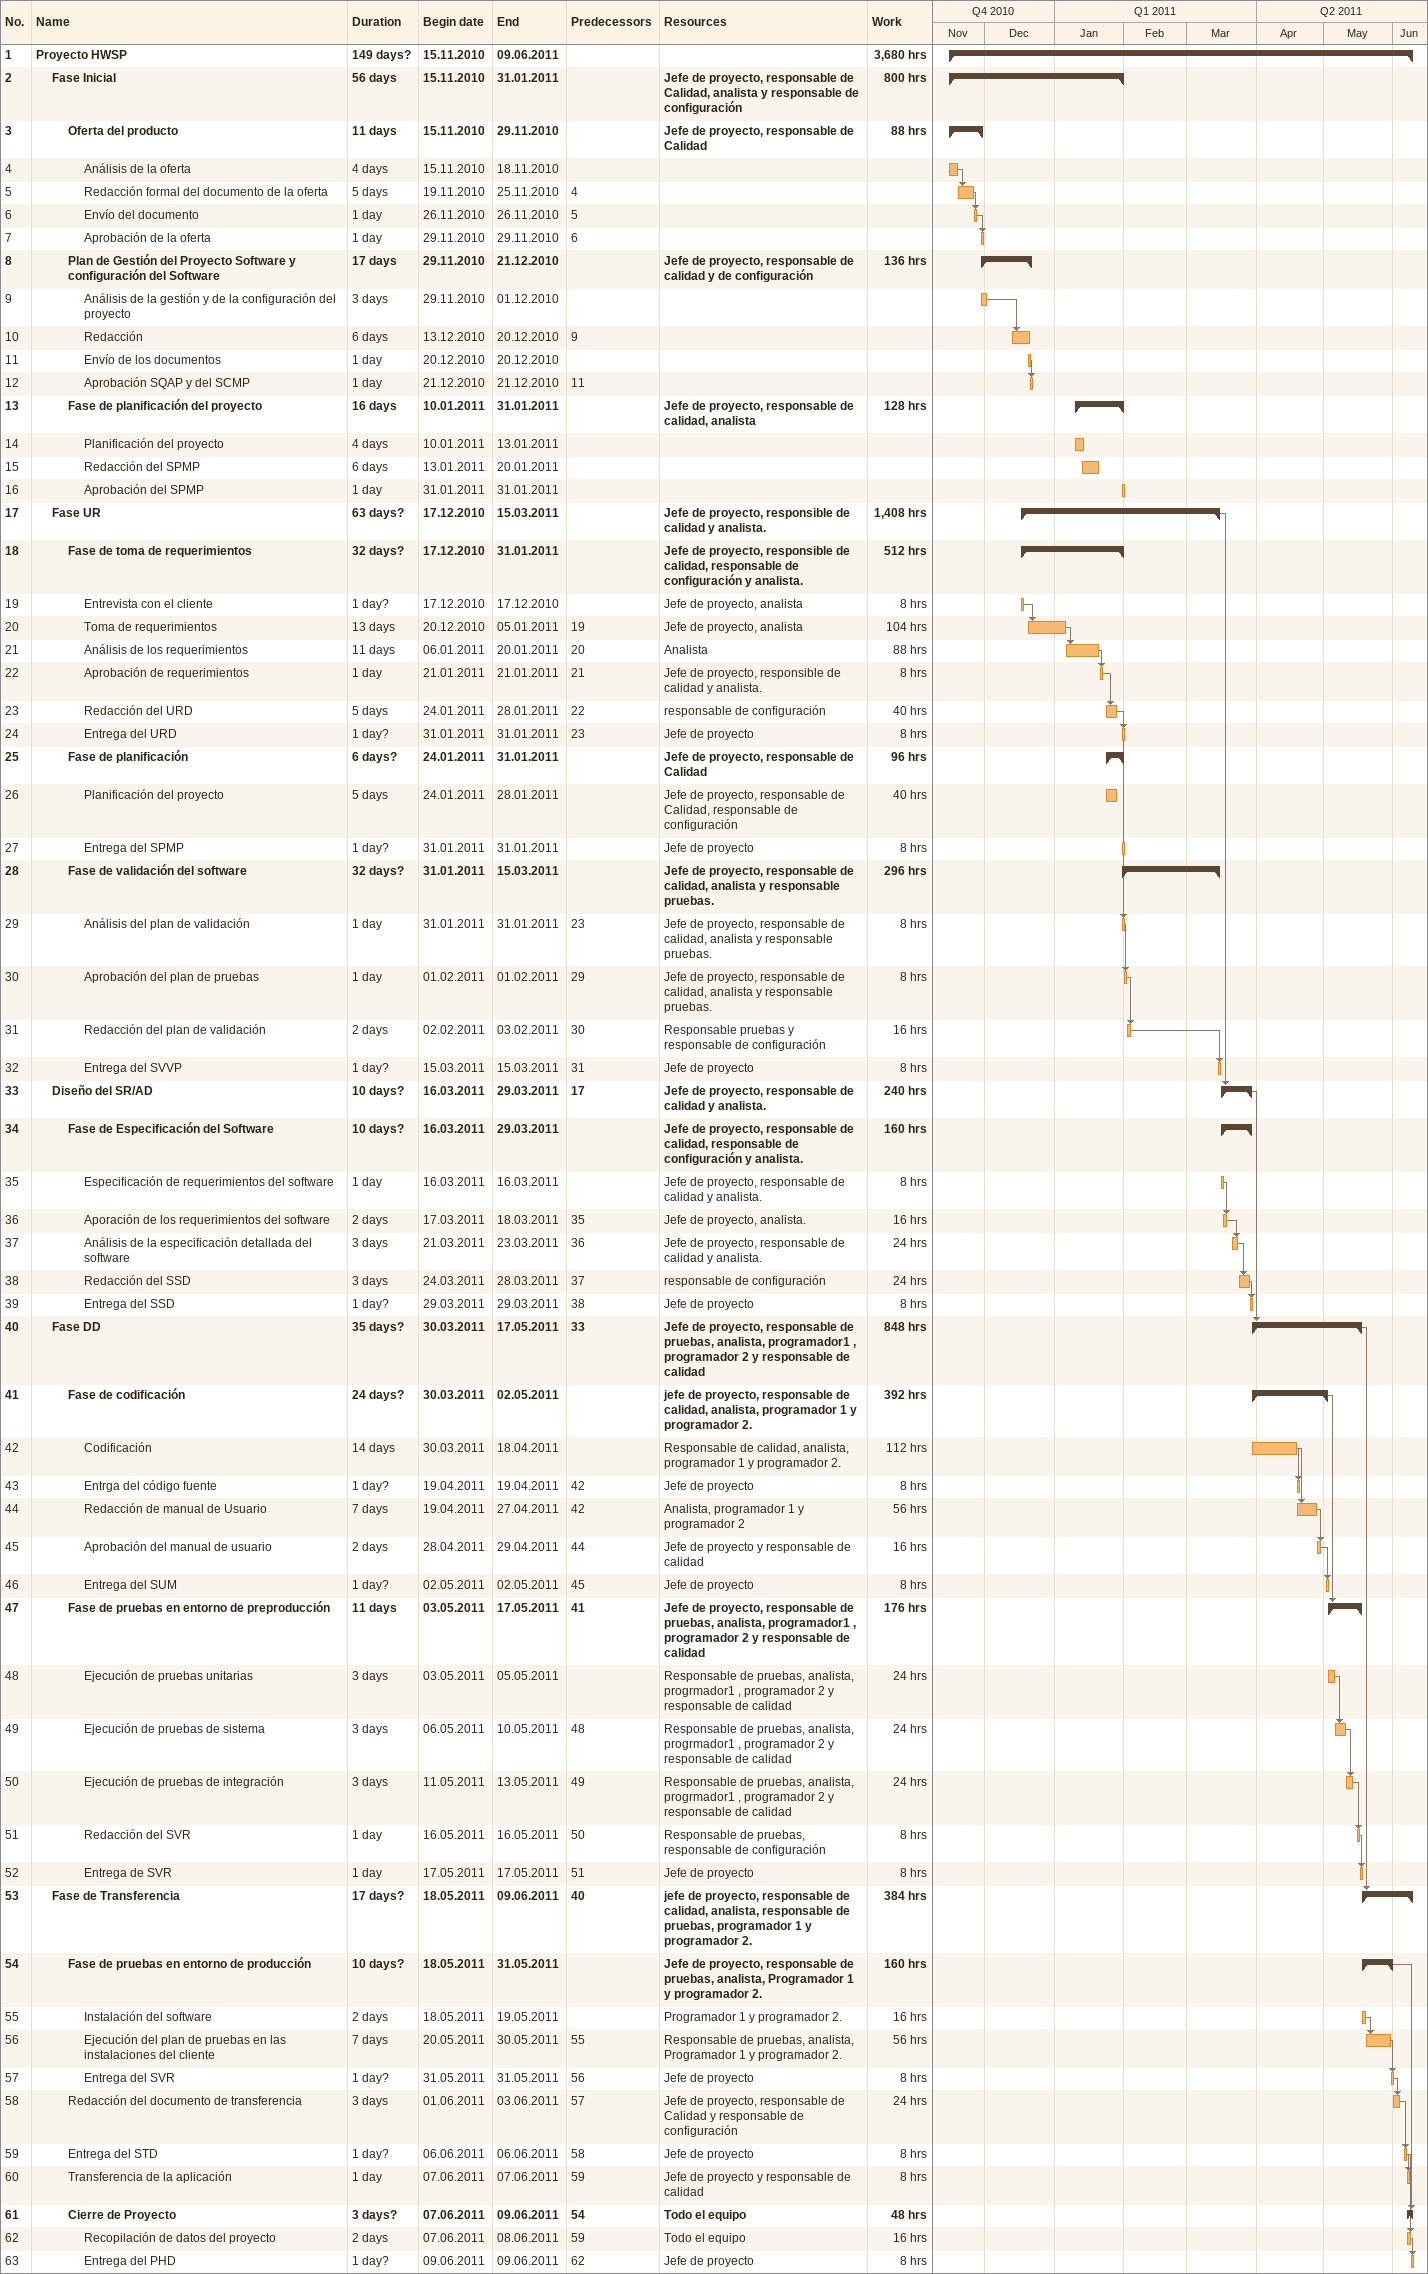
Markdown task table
| ID | Level | Task | Duration | Start | Finish | Predecessors | Resources | Work (h) |
|---|---|---|---|---|---|---|---|---|
| 1 | 1 | **Proyecto HWSP** | 149d? | 2010-11-15 | 2011-06-09 |  |  | 3680 |
| 2 | 2 | **Fase Inicial** | 56d | 2010-11-15 | 2011-01-31 |  | Jefe de proyecto, responsable de Calidad, analista y responsable de configuración | 800 |
| 3 | 3 | **Oferta del producto** | 11d | 2010-11-15 | 2010-11-29 |  | Jefe de proyecto, responsable de Calidad | 88 |
| 4 | 4 | Análisis de la oferta | 4d | 2010-11-15 | 2010-11-18 |  |  |  |
| 5 | 4 | Redacción formal del documento de la oferta | 5d | 2010-11-19 | 2010-11-25 | 4 |  |  |
| 6 | 4 | Envío del documento | 1d | 2010-11-26 | 2010-11-26 | 5 |  |  |
| 7 | 4 | Aprobación de la oferta | 1d | 2010-11-29 | 2010-11-29 | 6 |  |  |
| 8 | 3 | **Plan de Gestión del Proyecto Software y configuración del Software** | 17d | 2010-11-29 | 2010-12-21 |  | Jefe de proyecto, responsable de calidad y de configuración | 136 |
| 9 | 4 | Análisis de la gestión y de la configuración del proyecto | 3d | 2010-11-29 | 2010-12-01 |  |  |  |
| 10 | 4 | Redacción | 6d | 2010-12-13 | 2010-12-20 | 9 |  |  |
| 11 | 4 | Envío de los documentos | 1d | 2010-12-20 | 2010-12-20 |  |  |  |
| 12 | 4 | Aprobación SQAP y del SCMP | 1d | 2010-12-21 | 2010-12-21 | 11 |  |  |
| 13 | 3 | **Fase de planificación del proyecto** | 16d | 2011-01-10 | 2011-01-31 |  | Jefe de proyecto, responsable de calidad, analista | 128 |
| 14 | 4 | Planificación del proyecto | 4d | 2011-01-10 | 2011-01-13 |  |  |  |
| 15 | 4 | Redacción del SPMP | 6d | 2011-01-13 | 2011-01-20 |  |  |  |
| 16 | 4 | Aprobación del SPMP | 1d | 2011-01-31 | 2011-01-31 |  |  |  |
| 17 | 2 | **Fase UR** | 63d? | 2010-12-17 | 2011-03-15 |  | Jefe de proyecto, responsible de calidad y analista. | 1408 |
| 18 | 3 | **Fase de toma de requerimientos** | 32d? | 2010-12-17 | 2011-01-31 |  | Jefe de proyecto, responsible de calidad, responsable de configuración y analista. | 512 |
| 19 | 4 | Entrevista con el cliente | 1d? | 2010-12-17 | 2010-12-17 |  | Jefe de proyecto, analista | 8 |
| 20 | 4 | Toma de requerimientos | 13d | 2010-12-20 | 2011-01-05 | 19 | Jefe de proyecto, analista | 104 |
| 21 | 4 | Análisis de los requerimientos | 11d | 2011-01-06 | 2011-01-20 | 20 | Analista | 88 |
| 22 | 4 | Aprobación de requerimientos | 1d | 2011-01-21 | 2011-01-21 | 21 | Jefe de proyecto, responsible de calidad y analista. | 8 |
| 23 | 4 | Redacción del URD | 5d | 2011-01-24 | 2011-01-28 | 22 | responsable de configuración | 40 |
| 24 | 4 | Entrega del URD | 1d? | 2011-01-31 | 2011-01-31 | 23 | Jefe de proyecto | 8 |
| 25 | 3 | **Fase de planificación** | 6d? | 2011-01-24 | 2011-01-31 |  | Jefe de proyecto, responsable de Calidad | 96 |
| 26 | 4 | Planificación del proyecto | 5d | 2011-01-24 | 2011-01-28 |  | Jefe de proyecto, responsable de Calidad, responsable de configuración | 40 |
| 27 | 4 | Entrega del SPMP | 1d? | 2011-01-31 | 2011-01-31 |  | Jefe de proyecto | 8 |
| 28 | 3 | **Fase de validación del software** | 32d? | 2011-01-31 | 2011-03-15 |  | Jefe de proyecto, responsable de calidad, analista y responsable pruebas. | 296 |
| 29 | 4 | Análisis del plan de validación | 1d | 2011-01-31 | 2011-01-31 | 23 | Jefe de proyecto, responsable de calidad, analista y responsable pruebas. | 8 |
| 30 | 4 | Aprobación del plan de pruebas | 1d | 2011-02-01 | 2011-02-01 | 29 | Jefe de proyecto, responsable de calidad, analista y responsable pruebas. | 8 |
| 31 | 4 | Redacción del plan de validación | 2d | 2011-02-02 | 2011-02-03 | 30 | Responsable pruebas y responsable de configuración | 16 |
| 32 | 4 | Entrega del SVVP | 1d? | 2011-03-15 | 2011-03-15 | 31 | Jefe de proyecto | 8 |
| 33 | 2 | **Diseño del SR/AD** | 10d? | 2011-03-16 | 2011-03-29 | 17 | Jefe de proyecto, responsable de calidad y analista. | 240 |
| 34 | 3 | **Fase de Especificación del Software** | 10d? | 2011-03-16 | 2011-03-29 |  | Jefe de proyecto, responsable de calidad, responsable de configuración y analista. | 160 |
| 35 | 4 | Especificación de requerimientos del software | 1d | 2011-03-16 | 2011-03-16 |  | Jefe de proyecto, responsable de calidad y analista. | 8 |
| 36 | 4 | Aporación de los requerimientos del software | 2d | 2011-03-17 | 2011-03-18 | 35 | Jefe de proyecto, analista. | 16 |
| 37 | 4 | Análisis de la especificación detallada del software | 3d | 2011-03-21 | 2011-03-23 | 36 | Jefe de proyecto, responsable de calidad y analista. | 24 |
| 38 | 4 | Redacción del SSD | 3d | 2011-03-24 | 2011-03-28 | 37 | responsable de configuración | 24 |
| 39 | 4 | Entrega del SSD | 1d? | 2011-03-29 | 2011-03-29 | 38 | Jefe de proyecto | 8 |
| 40 | 2 | **Fase DD** | 35d? | 2011-03-30 | 2011-05-17 | 33 | Jefe de proyecto, responsable de pruebas, analista, programador1 , programador 2 y responsable de calidad | 848 |
| 41 | 3 | **Fase de codificación** | 24d? | 2011-03-30 | 2011-05-02 |  | jefe de proyecto, responsable de calidad, analista, programador 1 y programador 2. | 392 |
| 42 | 4 | Codificación | 14d | 2011-03-30 | 2011-04-18 |  | Responsable de calidad, analista, programador 1 y programador 2. | 112 |
| 43 | 4 | Entrga del código fuente | 1d? | 2011-04-19 | 2011-04-19 | 42 | Jefe de proyecto | 8 |
| 44 | 4 | Redacción de manual de Usuario | 7d | 2011-04-19 | 2011-04-27 | 42 | Analista, programador 1 y programador 2 | 56 |
| 45 | 4 | Aprobación del manual de usuario | 2d | 2011-04-28 | 2011-04-29 | 44 | Jefe de proyecto y responsable de calidad | 16 |
| 46 | 4 | Entrega del SUM | 1d? | 2011-05-02 | 2011-05-02 | 45 | Jefe de proyecto | 8 |
| 47 | 3 | **Fase de pruebas en entorno de preproducción** | 11d | 2011-05-03 | 2011-05-17 | 41 | Jefe de proyecto, responsable de pruebas, analista, programador1 , programador 2 y responsable de calidad | 176 |
| 48 | 4 | Ejecución de pruebas unitarias | 3d | 2011-05-03 | 2011-05-05 |  | Responsable de pruebas, analista, progrmador1 , programador 2 y responsable de calidad | 24 |
| 49 | 4 | Ejecución de pruebas de sistema | 3d | 2011-05-06 | 2011-05-10 | 48 | Responsable de pruebas, analista, progrmador1 , programador 2 y responsable de calidad | 24 |
| 50 | 4 | Ejecución de pruebas de integración | 3d | 2011-05-11 | 2011-05-13 | 49 | Responsable de pruebas, analista, progrmador1 , programador 2 y responsable de calidad | 24 |
| 51 | 4 | Redacción del SVR | 1d | 2011-05-16 | 2011-05-16 | 50 | Responsable de pruebas, responsable de configuración | 8 |
| 52 | 4 | Entrega de SVR | 1d | 2011-05-17 | 2011-05-17 | 51 | Jefe de proyecto | 8 |
| 53 | 2 | **Fase de Transferencia** | 17d? | 2011-05-18 | 2011-06-09 | 40 | jefe de proyecto, responsable de calidad, analista, responsable de pruebas, programador 1 y programador 2. | 384 |
| 54 | 3 | **Fase de pruebas en entorno de producción** | 10d? | 2011-05-18 | 2011-05-31 |  | Jefe de proyecto, responsable de pruebas, analista, Programador 1 y programador 2. | 160 |
| 55 | 4 | Instalación del software | 2d | 2011-05-18 | 2011-05-19 |  | Programador 1 y programador 2. | 16 |
| 56 | 4 | Ejecución del plan de pruebas en las instalaciones del cliente | 7d | 2011-05-20 | 2011-05-30 | 55 | Responsable de pruebas, analista, Programador 1 y programador 2. | 56 |
| 57 | 4 | Entrega del SVR | 1d? | 2011-05-31 | 2011-05-31 | 56 | Jefe de proyecto | 8 |
| 58 | 3 | Redacción del documento de transferencia | 3d | 2011-06-01 | 2011-06-03 | 57 | Jefe de proyecto, responsable de Calidad y responsable de configuración | 24 |
| 59 | 3 | Entrega del STD | 1d? | 2011-06-06 | 2011-06-06 | 58 | Jefe de proyecto | 8 |
| 60 | 3 | Transferencia de la aplicación | 1d | 2011-06-07 | 2011-06-07 | 59 | Jefe de proyecto y responsable de calidad | 8 |
| 61 | 3 | **Cierre de Proyecto** | 3d? | 2011-06-07 | 2011-06-09 | 54 | Todo el equipo | 48 |
| 62 | 4 | Recopilación de datos del proyecto | 2d | 2011-06-07 | 2011-06-08 | 59 | Todo el equipo | 16 |
| 63 | 4 | Entrega del PHD | 1d? | 2011-06-09 | 2011-06-09 | 62 | Jefe de proyecto | 8 |
